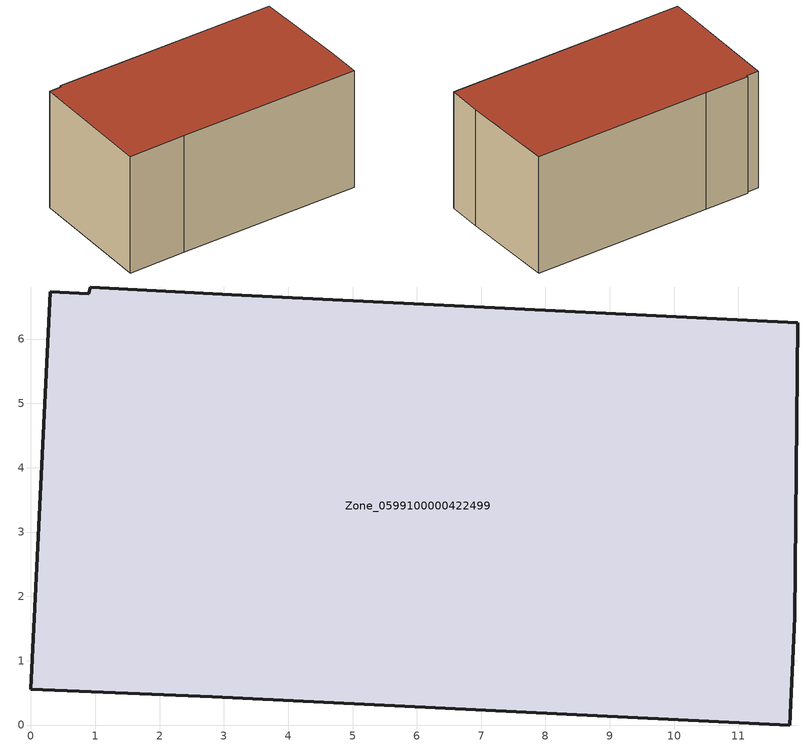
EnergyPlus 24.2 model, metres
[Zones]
Zone_0599100000422499
 floor ground (C_G): 0.3,6.74 0.9,6.71 0.92,6.81 3.12,6.69 11.92,6.26 11.88,1.68 11.79,0 2.82,0.44 0,0.56 z0
 wall outside (C_F): 2.82,0.44 11.79,0 11.88,1.68 11.92,6.26 3.12,6.69 0.92,6.81 0.9,6.71 0.3,6.74 0,0.56 2.82,0.44 z0:6.1
 roof outside (C_R): 0.9,6.71 0.3,6.74 0,0.56 2.82,0.44 11.79,0 11.88,1.68 11.92,6.26 3.12,6.69 0.92,6.81 z6.1
[BUILDING]
Pand.0599100000422499: North Axis=0; Terrain=City; Loads Convergence Tolerance Value=0.04; Temperature Convergence Tolerance Value=0.4; Solar Distribution=FullExterior; Maximum Number of Warmup Days=25; Minimum Number of Warmup Days=1
[Site:Location]
Rotterdam.The.Hague.AP_ZH_NLD Design_Conditions: Latitude=51.96; Longitude=4.45; Time Zone=1; Elevation=-4.5
[SITE:GROUNDTEMPERATURE:BUILDINGSURFACE]
18, 18, 18, 18, 18, 18, 18, 18, 18, 18, 18, 18
[MATERIAL] Thermal Absorptance=0.9; Solar Absorptance=0.7; Visible Absorptance=0.7
Name | Roughness | Thickness | Conductivity | Density | Specific Heat
G.TI.2006-2014 | MediumSmooth | 0.15 | 0.06 | 540 | 1210
F.TI.2006-2014 | Rough | 0.3 | 0.12 | 1920 | 840
R.TI.2006-2014 | MediumRough | 0.2 | 0.08 | 1500 | 1000
[CONSTRUCTION]
C_G: G.TI.2006-2014
C_F: F.TI.2006-2014
C_R: R.TI.2006-2014
[ZONE]
Zone_0599100000422499: Type=1; Multiplier=1; Ceiling Height=Autocalculate; Volume=Autocalculate; Floor Area=autocalculate; Part of Total Floor Area=Yes
[ZONEINFILTRATION:DESIGNFLOWRATE]
Infil_Zone_0599100000422499: Zone or ZoneList or Space or SpaceList=Zone_0599100000422499; Schedule=AlwaysOn; Design Flow Rate Calculation Method=Flow/Area; Flow Rate per Floor Area=0.0015; Constant Term Coefficient=1; Temperature Term Coefficient=0; Velocity Term Coefficient=0; Velocity Squared Term Coefficient=0
[HVACTEMPLATE:ZONE:IDEALLOADSAIRSYSTEM]
Zone_0599100000422499: Maximum Heating Supply Air Temperature=50; Minimum Cooling Supply Air Temperature=13; Maximum Heating Supply Air Humidity Ratio=0.0156; Minimum Cooling Supply Air Humidity Ratio=0.0077; Heating Limit=NoLimit; Cooling Limit=NoLimit; Dehumidification Control Type=ConstantSensibleHeatRatio; Cooling Sensible Heat Ratio=0.7; Dehumidification Setpoint=60; Humidification Control Type=None; Humidification Setpoint=30; Outdoor Air Method=None; Outdoor Air Flow Rate per Person=0.00944; Outdoor Air Flow Rate per Zone Floor Area=0; Outdoor Air Flow Rate per Zone=0; Demand Controlled Ventilation Type=None; Outdoor Air Economizer Type=NoEconomizer; Heat Recovery Type=None; Sensible Heat Recovery Effectiveness=0.7; Latent Heat Recovery Effectiveness=0.65
[ZONECONTROL:THERMOSTAT]
ThermostatControl_Zone_0599100000422499: Zone or ZoneList=Zone_0599100000422499; Control Type Schedule=DualSetpointControlType; Control 1=Thermostat_Zone_0599100000422499; Temperature Difference Between Cutout And Setpoint=0
[THERMOSTATSETPOINT:DUALSETPOINT]
Thermostat_Zone_0599100000422499: Heating Setpoint Temperature Schedule=HeatingSetpoint_Zone_0599100000422499; Cooling Setpoint Temperature Schedule=CoolingSetpoint_Zone_0599100000422499
[SCHEDULE:COMPACT]
HeatingSetpoint_Zone_0599100000422499: Through: 12/31, For: AllDays, Until: 24:00, 21
CoolingSetpoint_Zone_0599100000422499: Through: 12/31, For: AllDays, Until: 24:00, 24
DualSetpointControlType: Through: 12/31, For: AllDays, Until: 24:00, 4
AlwaysOn: Through: 12/31, For: AllDays, Until: 24:00, 1
